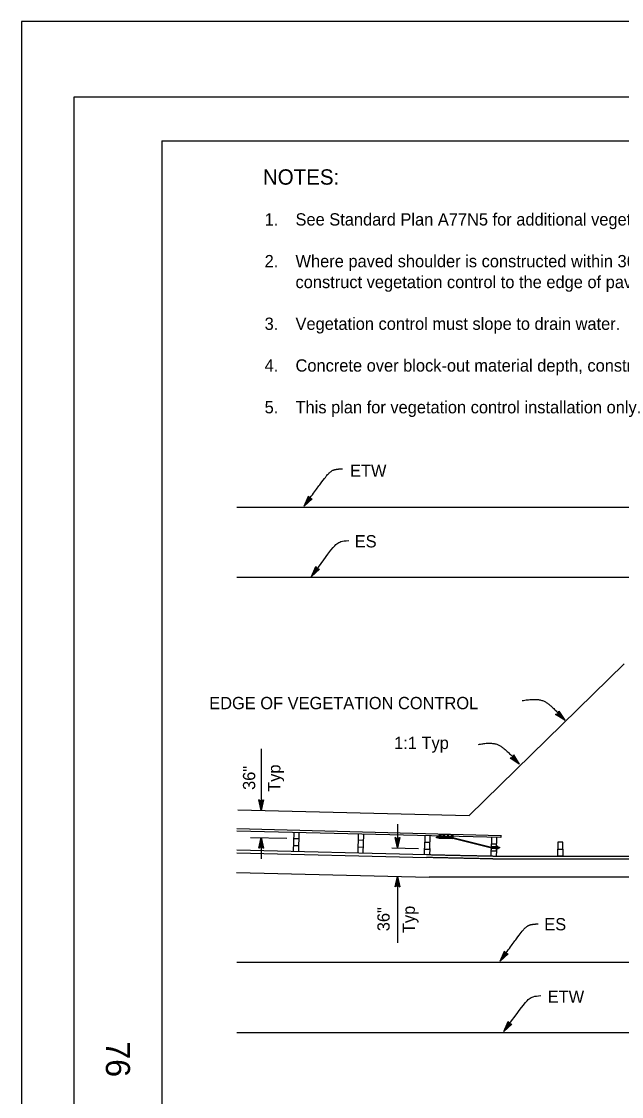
# Model space of a CAD drawing. Extents: x -893 to 867, y -474 to 712.
# Drawn here: x -893 to -551, y 99 to 712 of the extents above; entities that cross this region are included whole.
import ezdxf

# ---------------------------------------------------------------- set-up
doc = ezdxf.new("R2010")
doc.units = 0
for name, color, linetype in [('10 Sheet Format', 7, 'Continuous'), ('56 Stage 3 Anno', 7, 'Continuous'), ('57 Undefined', 7, 'Continuous'), ('60 Nongeo Data', 7, 'Continuous')]:
    doc.layers.add(name, color=color, linetype=linetype)

msp = doc.modelspace()

# ---------------------------------------------------------------- linework, layer by layer
at = {"layer": '10 Sheet Format'}
for q in [(811.55, 643.96), (-813.45, -406.04)]:
    msp.add_line((-813.45, 643.96), q, dxfattribs=at)
for points in [[(-893.45, -474.04), (866.55, -474.04), (866.55, 711.96), (-893.45, 711.96)], [(-863.43, 668.96), (836.57, 668.96), (836.57, -431.04), (-863.43, -431.04)], [(-863.43, 668.96), (836.57, 668.96), (836.57, -431.04), (-863.43, -431.04)]]:
    msp.add_lwpolyline(points, close=True, dxfattribs=at)
at = {"layer": '56 Stage 3 Anno'}
for p, q in [((-588.81, 316.84), (-588.81, 316.84)), ((-586.93, 318.72), (-586.93, 318.72)), ((-583.63, 313.53), (-583.63, 313.53)), ((-614.68, 291.85), (-614.68, 291.85)), ((-612.79, 293.73), (-612.79, 293.73)), ((-609.5, 288.54), (-609.5, 288.54))]:
    msp.add_line(p, q, dxfattribs=at)
for points in [[(-586.93, 318.72), (-583.63, 313.53), (-588.81, 316.84), (-588.41, 316.93), (-584.62, 314.51), (-587.03, 318.32), (-587.13, 317.92), (-585.58, 315.49), (-588.01, 317.03), (-587.61, 317.13), (-586.56, 316.47), (-587.23, 317.52), (-587.31, 317.21), (-588.81, 316.84), (-587.31, 317.21)], [(-612.79, 293.73), (-609.5, 288.54), (-614.68, 291.85), (-614.28, 291.95), (-610.48, 289.52), (-612.89, 293.33), (-612.99, 292.93), (-611.45, 290.5), (-613.88, 292.05), (-613.48, 292.15), (-612.43, 291.48), (-613.1, 292.53), (-613.17, 292.22), (-614.68, 291.85), (-613.17, 292.22)]]:
    msp.add_lwpolyline(points, close=True, dxfattribs=at)
for points in [[(-607.88, 324.67), (-598.32, 326.52), (-590.08, 320.88), (-583.63, 313.53)], [(-632.87, 299.68), (-624.19, 301.53), (-615.95, 295.89), (-609.5, 288.54)]]:
    msp.add_open_spline(points, degree=2, dxfattribs=at)
at = {"layer": '60 Nongeo Data'}
for p, q in [((-732.2, 435.63), (-732.2, 435.63)), ((-729.76, 441.27), (-729.76, 441.27)), ((-727.6, 439.71), (-727.6, 439.71)), ((-770.59, 434.95), (-38.33, 434.95)), ((-725.58, 401.17), (-725.58, 401.17)), ((-723.41, 399.61), (-723.41, 399.61)), ((-403.41, 394.85), (-770.59, 394.85)), ((-728.02, 395.53), (-728.02, 395.53)), ((-549.66, 345.62), (-638.11, 259.26)), ((-756.76, 297.23), (-756.76, 262.09)), ((-758.09, 268.09), (-758.09, 268.09)), ((-755.42, 268.09), (-755.42, 268.09)), ((-770, 262.4), (-638.11, 259.26)), ((-756.76, 262.09), (-756.76, 262.09)), ((-770.59, 251.84), (-620.1, 247.85)), ((-679.03, 254.2), (-679.03, 240.7)), ((-620.13, 246.67), (-770.59, 250.25)), ((-762.84, 246.72), (-742.16, 246.23)), ((-756.76, 246.57), (-756.76, 234.48)), ((-756.76, 246.57), (-756.76, 246.57)), ((-738.16, 249.49), (-738.45, 238.67)), ((-738.25, 246.13), (-735.27, 246.06)), ((-735.18, 249.41), (-735.47, 238.57)), ((-701.37, 248.57), (-701.66, 237.75)), ((-701.46, 245.22), (-698.48, 245.14)), ((-698.39, 248.49), (-698.68, 237.66)), ((-680.36, 246.7), (-680.36, 246.7)), ((-677.69, 246.7), (-677.69, 246.7)), ((-663.43, 247.7), (-663.56, 240.5)), ((-660.57, 240.45), (-660.44, 247.63)), ((-656.66, 246.47), (-656.65, 246.86)), ((-655.28, 246.43), (-656.66, 246.47)), ((-655.27, 246.83), (-656.65, 246.86)), ((-656.07, 246.2), (-656.05, 247.09)), ((-655.29, 246.19), (-656.07, 246.2)), ((-655.27, 247.07), (-656.05, 247.09)), ((-655.23, 248.4), (-655.29, 246.04)), ((-655.27, 247), (-655.29, 246.26)), ((-647.42, 246.02), (-655.29, 246.24)), ((-647.43, 245.83), (-655.29, 246.04)), ((-647.42, 246.22), (-655.28, 246.43)), ((-647.4, 246.81), (-655.27, 247.02)), ((-647.41, 246.62), (-655.27, 246.83)), ((-647.36, 248.19), (-655.23, 248.4)), ((-647.36, 248.19), (-647.43, 245.83)), ((-647.43, 245.83), (-647.39, 247.01)), ((-647.42, 246.22), (-625.37, 240.81)), ((-647.41, 246.62), (-625.36, 241.21)), ((-625.4, 246.73), (-625.53, 239.53)), ((-622.54, 239.48), (-622.41, 246.66)), ((-620.1, 247.89), (-620.13, 246.6)), ((-662.44, 236.75), (-770.59, 239.32)), ((-758.1, 240.57), (-758.1, 240.57)), ((-755.43, 240.57), (-755.43, 240.57)), ((-738.36, 242.15), (-735.38, 242.08)), ((-701.56, 241.24), (-698.58, 241.16)), ((-682.22, 240.77), (-666.93, 240.41)), ((-679.03, 240.7), (-679.03, 240.7)), ((-663.63, 236.78), (-663.56, 240.5)), ((-663.54, 240.01), (-660.58, 239.93)), ((-663.43, 243.99), (-660.51, 243.91)), ((-660.57, 240.45), (-660.64, 236.68)), ((-625.6, 235.8), (-625.53, 239.53)), ((-625.51, 240.52), (-622.52, 240.44)), ((-625.49, 241.51), (-622.5, 241.43)), ((-625.4, 243.01), (-622.48, 242.94)), ((-625.37, 240.82), (-622.52, 240.74)), ((-625.36, 241.21), (-622.51, 241.13)), ((-622.54, 239.48), (-622.61, 235.71)), ((-622.53, 239.95), (-622.18, 239.95)), ((-622.5, 241.92), (-622.13, 241.91)), ((-622.13, 241.91), (-622.18, 239.95)), ((-622.16, 240.56), (-622.14, 241.3)), ((-622.16, 240.73), (-620.78, 240.69)), ((-622.16, 240.49), (-621.38, 240.46)), ((-622.14, 241.37), (-621.35, 241.35)), ((-622.14, 241.13), (-620.77, 241.09)), ((-621.35, 241.35), (-621.38, 240.46)), ((-620.77, 241.09), (-620.78, 240.69)), ((-770.59, 237.81), (-662.4, 235.23)), ((-625.51, 239.03), (-622.55, 238.96)), ((-624.69, 235.92), (-473.61, 235.92)), ((-624.69, 234.43), (-312.12, 234.42)), ((-770.85, 226.68), (-660.87, 224.06)), ((-679.03, 224.49), (-679.03, 186.66)), ((-679.03, 224.49), (-679.03, 224.49)), ((-275.95, 224.06), (-660.87, 224.06)), ((-680.37, 218.49), (-680.37, 218.49)), ((-677.7, 218.49), (-677.7, 218.49)), ((-618.02, 181.78), (-618.02, 181.78)), ((-615.86, 180.21), (-615.86, 180.21)), ((-38.33, 175.4), (-770.59, 175.4)), ((-620.46, 176.14), (-620.46, 176.14)), ((-615.89, 141.68), (-615.89, 141.68)), ((-770.59, 135.5), (-38.33, 135.5)), ((-618.33, 136.04), (-618.33, 136.04)), ((-613.73, 140.12), (-613.73, 140.12))]:
    msp.add_line(p, q, dxfattribs=at)
for points in [[(-727.6, 439.71), (-732.2, 435.63), (-729.76, 441.27), (-729.6, 440.89), (-731.39, 436.76), (-728.01, 439.74), (-728.42, 439.78), (-730.58, 437.87), (-729.44, 440.51), (-729.27, 440.13), (-729.77, 438.99), (-728.83, 439.82), (-729.15, 439.84), (-729.76, 441.27), (-729.15, 439.84)], [(-723.41, 399.61), (-728.02, 395.53), (-725.58, 401.18), (-725.42, 400.79), (-727.2, 396.66), (-723.83, 399.65), (-724.24, 399.68), (-726.4, 397.77), (-725.25, 400.41), (-725.09, 400.03), (-725.59, 398.89), (-724.65, 399.72), (-724.97, 399.75), (-725.58, 401.18), (-724.97, 399.75)], [(-755.42, 268.09), (-756.76, 262.09), (-758.09, 268.09), (-757.73, 267.87), (-756.76, 263.48), (-755.77, 267.88), (-756.13, 267.66), (-756.75, 264.85), (-757.38, 267.66), (-757.02, 267.45), (-756.75, 266.23), (-756.48, 267.45), (-756.76, 267.29), (-758.09, 268.09), (-756.76, 267.29)], [(-758.1, 240.57), (-756.76, 246.57), (-755.43, 240.57), (-755.78, 240.79), (-756.75, 245.18), (-757.74, 240.79), (-757.39, 241), (-756.76, 243.81), (-756.14, 241), (-756.49, 241.21), (-756.76, 242.43), (-757.03, 241.21), (-756.76, 241.37), (-755.43, 240.57), (-756.76, 241.37)], [(-677.69, 246.7), (-679.03, 240.7), (-680.36, 246.7), (-680.01, 246.48), (-679.04, 242.09), (-678.05, 246.48), (-678.4, 246.27), (-679.03, 243.46), (-679.66, 246.27), (-679.3, 246.06), (-679.03, 244.84), (-678.76, 246.06), (-679.03, 245.9), (-680.36, 246.7), (-679.03, 245.9)], [(-654.8, 247.79), (-654.4, 247.53), (-654.37, 247.53), (-654.79, 247.81)], [(-654.66, 247.54), (-654.66, 247.54), (-654.4, 247.53), (-654.8, 247.79)], [(-654.79, 247.81), (-654.37, 247.53), (-654.22, 247.77), (-654.65, 248.05)], [(-654.65, 248.05), (-654.22, 247.77), (-654.22, 247.78), (-654.62, 248.04)], [(-654.62, 248.04), (-654.22, 247.78), (-654.36, 248.04), (-654.36, 248.04)], [(-652.67, 247.74), (-652.27, 247.48), (-652.24, 247.48), (-652.66, 247.75)], [(-652.53, 247.48), (-652.53, 247.48), (-652.27, 247.48), (-652.67, 247.74)], [(-652.66, 247.75), (-652.24, 247.48), (-652.09, 247.71), (-652.52, 247.99)], [(-652.52, 247.99), (-652.09, 247.71), (-652.08, 247.72), (-652.49, 247.98)], [(-652.49, 247.98), (-652.08, 247.72), (-652.23, 247.98), (-652.23, 247.98)], [(-650.54, 247.69), (-650.11, 247.42), (-649.96, 247.65), (-650.39, 247.93)], [(-650.54, 247.68), (-650.14, 247.42), (-650.11, 247.42), (-650.54, 247.69)], [(-650.4, 247.42), (-650.4, 247.42), (-650.14, 247.42), (-650.54, 247.68)], [(-650.39, 247.93), (-649.96, 247.65), (-649.96, 247.67), (-650.36, 247.93)], [(-650.36, 247.93), (-649.96, 247.67), (-650.1, 247.92), (-650.1, 247.92)], [(-648.41, 247.63), (-648.01, 247.36), (-647.98, 247.36), (-648.4, 247.64)], [(-648.27, 247.37), (-648.27, 247.37), (-648.01, 247.36), (-648.41, 247.63)], [(-648.4, 247.64), (-647.98, 247.36), (-647.83, 247.6), (-648.26, 247.87)], [(-648.26, 247.87), (-647.83, 247.6), (-647.83, 247.61), (-648.23, 247.87)], [(-648.23, 247.87), (-647.83, 247.61), (-647.97, 247.87), (-647.97, 247.87)], [(-587.59, 239.91), (-584.6, 239.91), (-584.6, 243.9), (-587.59, 243.9)], [(-584.6, 235.92), (-587.59, 235.92), (-587.59, 239.91), (-584.6, 239.91)], [(-680.37, 218.49), (-679.03, 224.49), (-677.7, 218.49), (-678.06, 218.71), (-679.03, 223.1), (-680.02, 218.71), (-679.66, 218.92), (-679.04, 221.73), (-678.41, 218.92), (-678.77, 219.13), (-679.04, 220.35), (-679.31, 219.13), (-679.03, 219.29), (-677.7, 218.49), (-679.03, 219.29)], [(-615.86, 180.21), (-620.46, 176.14), (-618.02, 181.78), (-617.86, 181.4), (-619.64, 177.26), (-616.27, 180.25), (-616.68, 180.29), (-618.84, 178.37), (-617.69, 181.02), (-617.53, 180.64), (-618.03, 179.49), (-617.09, 180.32), (-617.41, 180.35), (-618.02, 181.78), (-617.41, 180.35)], [(-613.73, 140.12), (-618.33, 136.04), (-615.89, 141.68), (-615.73, 141.3), (-617.52, 137.17), (-614.14, 140.15), (-614.55, 140.19), (-616.71, 138.28), (-615.57, 140.92), (-615.41, 140.54), (-615.9, 139.4), (-614.97, 140.22), (-615.29, 140.25), (-615.89, 141.68), (-615.29, 140.25)]]:
    msp.add_lwpolyline(points, close=True, dxfattribs=at)
for points, degree in [([(-732.2, 435.63), (-720.05, 452.43), (-717.02, 455.47), (-714.52, 456.72), (-710.41, 456.9)], 2), ([(-728.02, 395.53), (-716.43, 411.55), (-713.42, 414.55), (-710.94, 415.79), (-706.83, 415.97)], 3), ([(-624.69, 234.43), (-643.77, 234.78), (-662.4, 235.23)], 2), ([(-624.69, 235.92), (-643.75, 236.27), (-662.36, 236.72)], 2), ([(-620.46, 176.14), (-608.31, 192.94), (-605.27, 195.98), (-602.77, 197.23), (-598.67, 197.41)], 2), ([(-618.33, 136.04), (-606.74, 152.05), (-603.74, 155.05), (-601.26, 156.29), (-597.15, 156.47)], 3)]:
    msp.add_open_spline(points, degree=degree, dxfattribs=at)

# ---------------------------------------------------------------- texts
at = {"layer": '10 Sheet Format'}
msp.add_text('76', height=13.779, rotation=270, dxfattribs=at).set_placement((-845.33, 130.49))
at = {"layer": '57 Undefined'}
for s, height, p in [('NOTES:', 8.75, (-755.76, 618.91)), ('1.', 7, (-754.77, 595.61)), ('See Standard Plan A77N5 for additional vegetation control details.', 7, (-737.15, 595.61)), ('2.', 7, (-754.77, 571.81)), ('Where paved shoulder is constructed within 36" in front of the post,', 7, (-737.15, 571.81)), ('construct vegetation control to the edge of paved shoulder.', 7, (-737.15, 559.91)), ('3.', 7, (-754.77, 536.11)), ('Vegetation control must slope to drain water.', 7, (-737.15, 536.11)), ('4.', 7, (-754.77, 512.31)), ('Concrete over block-out material depth, construct 3/8" Min to 5/8" Max.', 7, (-737.15, 512.31)), ('5.', 7, (-754.77, 488.51)), ('This plan for vegetation control installation only.', 7, (-737.15, 488.51)), ('ETW', 7, (-706.07, 452.32)), ('ES', 7, (-703.39, 412.05)), ('EDGE OF VEGETATION CONTROL', 7, (-786.37, 319.81)), ('1:1 Typ', 7, (-680.91, 297.08)), ('ES', 7, (-595.26, 193.69)), ('ETW', 7, (-593.3, 152.39))]:
    msp.add_text(s, height=height, dxfattribs=at).set_placement(p)
for s, p in [('36"', (-760.15, 273.75)), ('Typ', (-745.77, 272.66)), ('36"', (-683.46, 193.2)), ('Typ', (-669.08, 192.11))]:
    msp.add_text(s, height=7, rotation=90, dxfattribs=at).set_placement(p)

doc.saveas('drawing.dxf')
